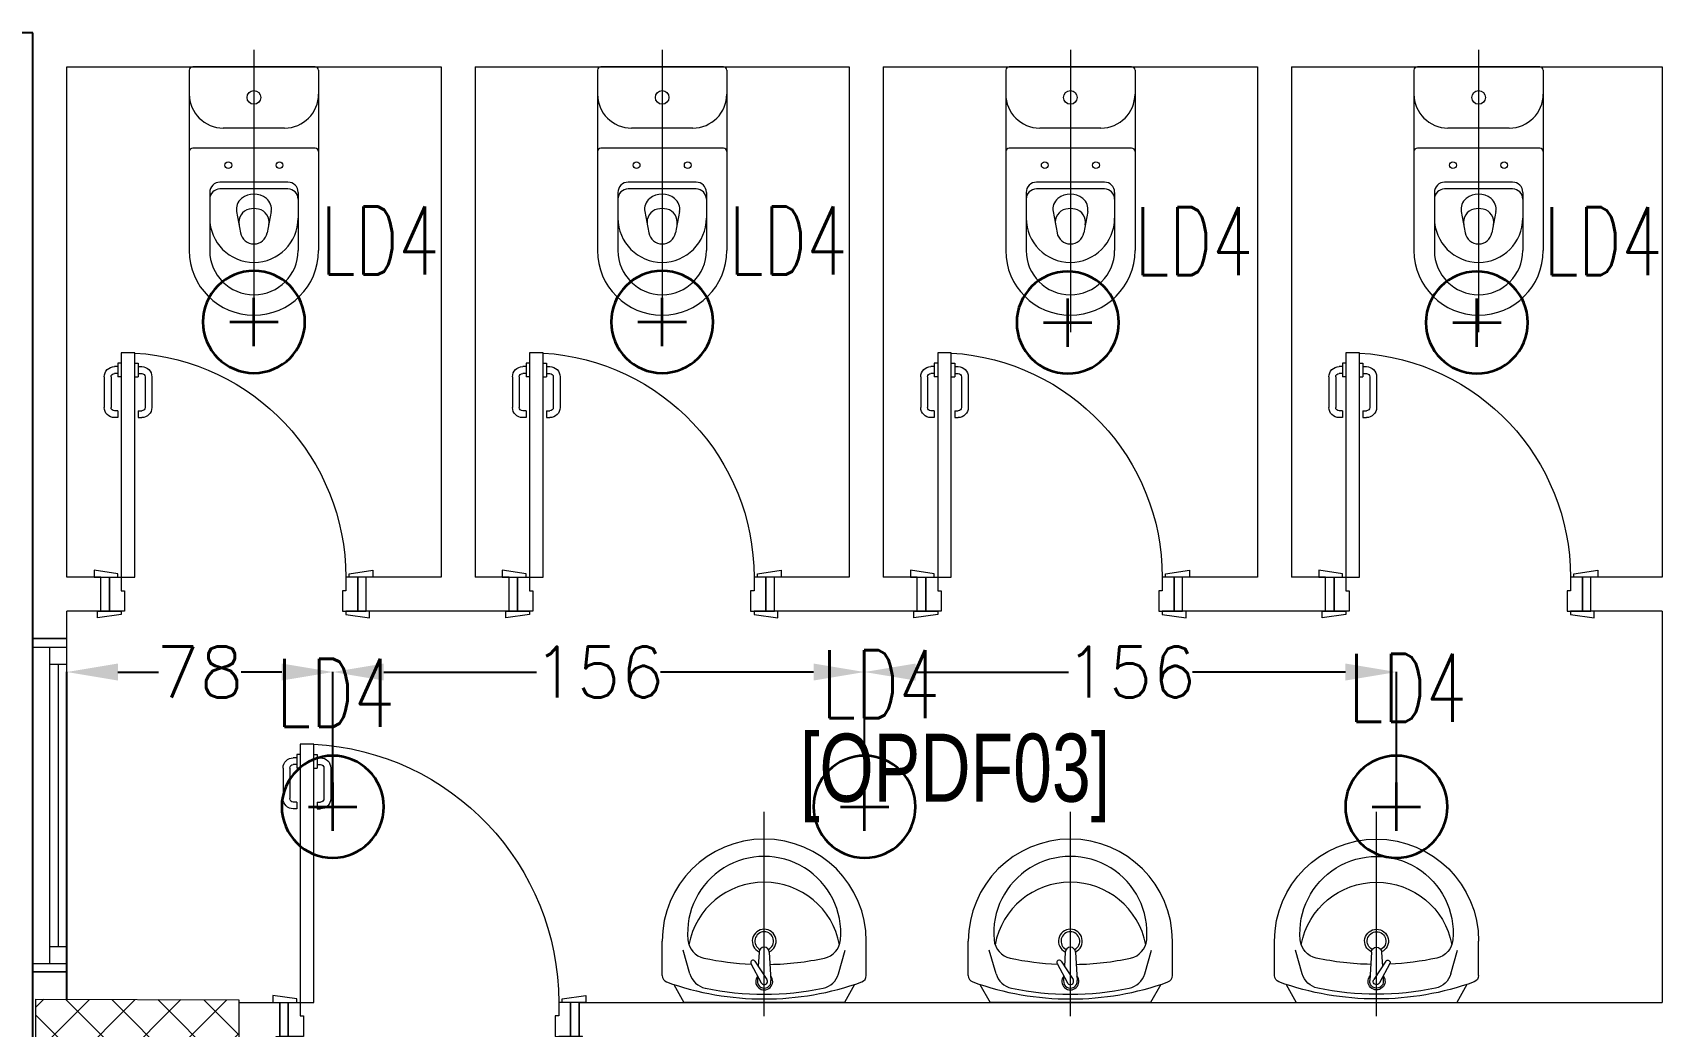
# Model space of a CAD drawing. Extents: x -12260 to 57327, y -29287 to 19916.
# Drawn here: x 5386 to 10208, y -5630 to -2710 of the extents above; entities that cross this region are included whole.
import ezdxf
from ezdxf.enums import TextEntityAlignment as Align

# ---------------------------------------------------------------- set-up
doc = ezdxf.new("R2010")
doc.units = 0
doc.header["$LTSCALE"] = 0.25
doc.linetypes.add('DASHDOT', pattern=[25.4, 12.7, -6.35, 0, -6.35])
for name, color, linetype, lineweight in [('01-First Floor$0$72_EGR_BASE_TEXT', 252, 'Continuous', 5), ('01-First Floor$0$Aluminum', 251, 'Continuous', 5), ('01-First Floor$0$C-HYDR-CTCH', 251, 'Continuous', 5), ('01-First Floor$0$Hatch', 252, 'Continuous', 5), ('01-First Floor$0$SANIT', 250, 'Continuous', 5), ('01-First Floor$0$Walls', 251, 'Continuous', 5), ('01-First Floor$0$Wooden Joinery', 251, 'Continuous', 5), ('E-DIM', 6, 'Continuous', 18), ('E-LITE-CIRC-NUMB', 6, 'Continuous', 25), ('E-LITE-CLNG @ 100', 150, 'Continuous', 35), ('E-LITE-CLNG-CNDT', 6, 'DASHDOT', 35), ('E-LITE-CTRL', 6, 'Continuous', 25), ('E-LITE-IDEN', 6, 'Continuous', 25)]:
    doc.layers.add(name, color=color, linetype=linetype, lineweight=lineweight)
doc.layers.add('01-First Floor$0$FALSE CEILING', color=251, linetype='Continuous')
doc.styles.add('01-First Floor$0$X3G_ENTITY_9F38', font='swisscl.ttf', dxfattribs={"height": 0.2})
doc.styles.add('DC_SIMPLEX', font='SIMPLEX.shx', dxfattribs={"width": 0.7})
doc.styles.get("Standard").update_dxf_attribs({"font": 'romans.shx'})
doc.dimstyles.get("Standard").update_dxf_attribs({"dimtxt": 150, "dimasz": 150, "dimexe": 0.18, "dimexo": 0.0625, "dimgap": 0.09, "dimtad": 0, "dimtih": 1, "dimtoh": 1, "dimdec": 0, "dimlfac": 0.1, "dimzin": 0, "dimdsep": 46, "dimtxsty": 'Standard', "dimcen": 0.09, "dimclrd": 6, "dimadec": 0, "dimazin": 0, "dimtfac": 1, "dimtdec": 0, "dimtofl": 0, "dimtmove": 0, "dimatfit": 3, "dimfxl": 1, "dimtolj": 1, "dimtzin": 0, "dimarcsym": 0})

# ---------------------------------------------------------------- blocks, each defined once
blk = doc.blocks.new('01-First Floor$0$A$C72370EFE')
at = {"layer": '01-First Floor$0$Wooden Joinery'}
for p, q in [((-0.01, -0.04), (-0.02, -0.04)), ((-0.01, -0.03), (-0.01, -0.07)), ((0, -0.03), (-0.01, -0.03)), ((0.04, -0.03), (0.05, -0.03)), ((0.05, -0.03), (0.05, -0.07)), ((0.05, -0.04), (0.06, -0.04)), ((-0.05, -0.07), (-0.05, -0.16)), ((-0.03, -0.07), (-0.03, -0.16)), ((-0.01, -0.06), (-0.02, -0.06)), ((0, -0.07), (-0.01, -0.07)), ((0.04, -0.07), (0.05, -0.07)), ((0.05, -0.06), (0.06, -0.06)), ((0.07, -0.07), (0.07, -0.16)), ((0.09, -0.07), (0.09, -0.16)), ((-0.01, -0.17), (-0.02, -0.17)), ((-0.01, -0.19), (-0.02, -0.19)), ((-0.01, -0.17), (-0.01, -0.19)), ((0.05, -0.17), (0.06, -0.17)), ((0.05, -0.17), (0.05, -0.19)), ((0.05, -0.19), (0.06, -0.19))]:
    blk.add_line(p, q, dxfattribs=at)
for centre, radius, start, end in [((-0.02, -0.07), 0.03, 90, 180), ((0.06, -0.07), 0.03, 0, 90), ((-0.02, -0.07), 0.01, 90, 180), ((0.06, -0.07), 0.01, 0, 90), ((-0.02, -0.16), 0.03, 180, 270), ((-0.02, -0.16), 0.01, 180, 270), ((0.06, -0.16), 0.01, 270, 0), ((0.06, -0.16), 0.03, 270, 0)]:
    blk.add_arc(centre, radius, start, end, dxfattribs=at)
blk = doc.blocks.new('01-First Floor$0$A$C268A7CF0')
at = {"layer": '01-First Floor$0$Wooden Joinery'}
for points in [[(80, 758.8), (80, 768.8), (10, 778.8), (10, 758.8)], [(740, 758.8), (740, 768.8), (810, 778.8), (810, 758.8)], [(70, 658.8), (70, 648.8), (0, 638.8), (0, 658.8)], [(120, 658.8), (120, 0), (80, 0), (80, 658.8)], [(750, 658.8), (750, 648.8), (820, 638.8), (820, 658.8)]]:
    blk.add_lwpolyline(points, close=True, dxfattribs=at)
for points in [[(45, 658.8), (45, 758.8), (20, 758.8), (20, 658.8), (45, 658.8)], [(45, 658.8), (80, 658.8), (80, 698.8), (90, 698.8), (90, 758.8), (45, 758.8), (45, 658.8)], [(775, 658.8), (740, 658.8), (740, 698.8), (730, 698.8), (730, 758.8), (775, 758.8), (775, 658.8)], [(775, 658.8), (775, 758.8), (800, 758.8), (800, 658.8), (775, 658.8)]]:
    blk.add_lwpolyline(points, dxfattribs=at)
blk.add_arc((80, 658.8), 660, 273.4748, 0, dxfattribs=at)
at = {"layer": '01-First Floor$0$Wooden Joinery', "xscale": 999.9999999998854, "yscale": 999.9999999998854, "zscale": 999.9999999998854, "rotation": 180}
blk.add_blockref('01-First Floor$0$A$C72370EFE', (120, 0), dxfattribs=at)
blk = doc.blocks.new('01-First Floor$0$A$C5FCA3E6B')
at = {"layer": '01-First Floor$0$Wooden Joinery'}
for points in [[(80, 858.9), (80, 868.9), (10, 878.9), (10, 858.9)], [(840, 858.9), (840, 868.9), (910, 878.9), (910, 858.9)], [(70, 758.9), (70, 748.9), (0, 738.9), (0, 758.9)], [(120, 758.9), (120, 0), (80, 0), (80, 758.9)], [(850, 758.9), (850, 748.9), (920, 738.9), (920, 758.9)]]:
    blk.add_lwpolyline(points, close=True, dxfattribs=at)
for points in [[(45, 758.9), (45, 858.9), (20, 858.9), (20, 758.9), (45, 758.9)], [(45, 758.9), (80, 758.9), (80, 798.9), (90, 798.9), (90, 858.9), (45, 858.9), (45, 758.9)], [(875, 758.9), (840, 758.9), (840, 798.9), (830, 798.9), (830, 858.9), (875, 858.9), (875, 758.9)], [(875, 758.9), (875, 858.9), (900, 858.9), (900, 758.9), (875, 758.9)]]:
    blk.add_lwpolyline(points, dxfattribs=at)
blk.add_arc((80, 758.9), 760, 273.0171, 0, dxfattribs=at)
at = {"layer": '01-First Floor$0$Wooden Joinery', "xscale": 999.9999999998854, "yscale": 999.9999999998854, "zscale": 999.9999999998854, "rotation": 180}
blk.add_blockref('01-First Floor$0$A$C72370EFE', (120, 0), dxfattribs=at)
blk = doc.blocks.new('01-First Floor$0$WC manta')
at = {"layer": '01-First Floor$0$SANIT'}
for p, q in [((-0.13, 0.18), (-0.13, -0.18)), ((-0.12, 0.19), (0.41, 0.19)), ((0.109, 0.18), (0.109, -0.18)), ((0.209, 0.1), (0.209, -0.1)), ((0.229, 0.1), (0.229, -0.1)), ((0.239, 0.13), (0.41, 0.13)), ((0.05, 0.09), (0.05, -0.09)), ((0.2955, 0.051), (0.3581, 0.0393)), ((-0.18, 0), (0.65, 0)), ((0.2955, -0.051), (0.3581, -0.0393)), ((0.239, -0.13), (0.41, -0.13)), ((-0.12, -0.19), (0.41, -0.19))]:
    blk.add_line(p, q, dxfattribs=at)
for centre, radius in [((0.159, 0.0752), 0.01), ((-0.04, 0), 0.02), ((0.159, -0.0753), 0.01)]:
    blk.add_circle(centre, radius, dxfattribs=at)
for centre, radius, start, end in [((-0.12, 0.18), 0.01, 90, 180), ((-0.05, 0.09), 0.1, 0, 90), ((0.119, 0.18), 0.01, 90, 180), ((0.41, 0), 0.19, 270, 90), ((0.239, 0.1), 0.03, 90, 180), ((0.259, 0.1), 0.03, 90, 180), ((0.3147, 0), 0.13, 270, 90), ((0.41, 0), 0.13, 270, 90), ((0.2882, 0.0117), 0.04, 79.4289, 141.525), ((0.3029, 0), 0.0588, 141.525, 218.475), ((0.3454, 0), 0.0588, 166.4176, 193.5824), ((0.3271, 0.0044), 0.04, 79.4289, 166.4176), ((0.3507, 0), 0.04, 280.5711, 79.4289), ((0.2882, -0.0117), 0.04, 218.475, 280.5711), ((0.3271, -0.0044), 0.04, 193.5824, 280.5711), ((-0.05, -0.09), 0.1, 270, 0), ((0.239, -0.1), 0.03, 180, 270), ((0.259, -0.1), 0.03, 180, 270), ((-0.12, -0.18), 0.01, 180, 270), ((0.119, -0.18), 0.01, 180, 270)]:
    blk.add_arc(centre, radius, start, end, dxfattribs=at)
blk = doc.blocks.new('01-First Floor$0$lav-manta 60')
at = {"layer": '01-First Floor$0$SANIT'}
for p, q in [((-0.2658, -0.0529), (-0.2358, 0)), ((-0.2358, 0), (0.2358, 0)), ((0, 0.04), (0, -0.56)), ((0.2658, -0.0529), (0.2358, 0)), ((-0.3, -0.0789), (-0.3, -0.18)), ((-0.2185, -0.0841), (-0.2383, -0.1537)), ((-0.015, -0.1473), (-0.0199, -0.064)), ((0.0274, -0.121), (-0.0078, -0.0673)), ((0.0389, -0.1142), (0.0087, -0.0575)), ((0.0191, -0.077), (0.0199, -0.064)), ((0.2185, -0.0841), (0.2383, -0.1537)), ((0.3, -0.0789), (0.3, -0.18)), ((0.015, -0.1473), (0.0174, -0.1057))]:
    blk.add_line(p, q, dxfattribs=at)
for centre, radius, start, end in [((0, -0.8557), 0.8457, 70.1771, 109.8229), ((-0.1608, -0.1006), 0.06, 101.8086, 164.0794), ((0, -0.8696), 0.8457, 78.1914, 101.8086), ((0, -0.0617), 0.025, 320.7474, 220.368), ((0, -0.0617), 0.02, 353.2671, 186.682), ((0.1608, -0.1006), 0.06, 15.9206, 78.1914), ((-0.28, -0.0789), 0.02, 109.8229, 180), ((0, -0.0617), 0.00966, 25.4127, 215.9577), ((0.28, -0.0789), 0.02, 0, 70.1771), ((-0.1645, -0.189), 0.06, 102.0883, 174.8142), ((0, -0.9572), 0.8457, 91.1572, 102.0883), ((0, -0.9572), 0.8457, 88.5486, 88.844), ((0.0332, -0.1176), 0.00666, 210.6852, 30.6852), ((0, -0.9572), 0.8457, 77.9117, 87.4274), ((0.1645, -0.189), 0.06, 5.1858, 77.9117), ((0, -0.18), 0.3, 180, 0), ((0, -0.2039), 0.2252, 174.8142, 5.1858), ((0, -0.1282), 0.2252, 190.6097, 349.3903), ((0, -0.18), 0.035, 115.3106, 64.6894), ((0, -0.18), 0.0275, 117.1496, 62.8504), ((0, -0.1473), 0.015, 180, 0)]:
    blk.add_arc(centre, radius, start, end, dxfattribs=at)
blk = doc.blocks.new('01-First Floor$0$A$C76ae8329')
at = {"layer": '01-First Floor$0$Aluminum'}
for p, q in [((202.1, 404.6), (1182.1, 404.6)), ((227.1, 404.6), (227.1, 304.6)), ((1157.1, 404.6), (1157.1, 304.6)), ((227.1, 354.6), (1157.1, 354.6)), ((277.1, 354.6), (277.1, 304.6)), ((1107.1, 354.6), (1107.1, 304.6)), ((202.1, 304.6), (1182.1, 304.6)), ((1107.1, 329.6), (277.1, 329.6))]:
    blk.add_line(p, q, dxfattribs=at)
at = {"layer": '01-First Floor$0$Walls'}
for p, q in [((202.1, 304.6), (202.1, 404.6)), ((202.1, 304.6), (202.1, 404.6)), ((202.1, 404.6), (202.1, 304.6)), ((1182.1, 304.6), (1182.1, 404.6)), ((1182.1, 304.6), (1182.1, 404.6)), ((1182.1, 404.6), (1182.1, 304.6))]:
    blk.add_line(p, q, dxfattribs=at)
blk = doc.blocks.new('01-First Floor')
at = {"layer": '01-First Floor$0$Hatch'}
h = blk.add_hatch(dxfattribs=at)
h.set_pattern_fill('ANSI37', color=256, scale=30)
h.set_pattern_definition([(45, (-1823.345, -13062.25), (-67.35192, 67.35192), []), (135, (-1823.345, -13062.25), (-67.35192, -67.35192), [])])
h.paths.add_polyline_path([(49129.3, 8855.6), (48525.4, 8847.5), (48529.3, 8559.1), (49133.2, 8567.2)])
h.paths.add_polyline_path([(41968.6, 8847.9), (41385, 8842.5), (41365.1, 8551.1), (41948.6, 8556.5)])
h.paths.add_polyline_path([(27591.6, 8840.5), (26992.5, 8836.4), (26986.8, 8543.4), (27585.9, 8547.5)])
h.paths.add_polyline_path([(34776.8, 8842.7), (34175.6, 8835.2), (34167.4, 8549.5), (34768.6, 8557)])
h.paths.add_polyline_path([(20372.4, 8849.8), (19765.9, 8827.9), (19780.4, 8535.4), (20386.9, 8557.2)])
h.paths.add_polyline_path([(13635.8, 8839.4), (12413.8, 8863.3), (12407.4, 8567.2), (13629.3, 8543.3)])
h.paths.add_polyline_path([(13649.8, 1639.3), (12434.8, 1623.6), (12421.4, 1331.2), (13636.4, 1346.9)])
h.paths.add_polyline_path([(13623.8, -5553.9), (12420.7, -5569.8), (12415, -5862.9), (13618.1, -5846.9)])
h.paths.add_polyline_path([(13642.3, -12752.6), (12445.6, -12764), (12448.4, -13058.5), (13645.1, -13047)])
h.paths.add_polyline_path([(6007.3, -12750.5), (5403.7, -12754.2), (5414.4, -13039.6), (6017.9, -13035.9)])
h.paths.add_polyline_path([(5991.8, -5552.5), (5395, -5550.9), (5394.9, -5852.1), (5991.7, -5853.6)])
h.paths.add_polyline_path([(6001.7, 1637.1), (5382.4, 1638.3), (5371.8, 1335.4), (5991.1, 1334.1)])
h.paths.add_polyline_path([(5978.4, 8816.5), (5377.7, 8830.9), (5374.1, 8541.3), (5974.8, 8526.8)])
h.paths.add_polyline_path([(-1220.7, 8814.6), (-1823.3, 8837.3), (-1821.5, 8549), (-1218.8, 8526.3)])
h.paths.add_polyline_path([(-1213, -5563.7), (-1815, -5570.7), (-1811.6, -5862.3), (-1209.6, -5855.3)])
h.paths.add_polyline_path([(-1195.5, -12758.3), (-1793.9, -12759.3), (-1789, -13060), (-1190.6, -13059)])
h.paths.add_polyline_path([(20391.2, -12745), (19785.5, -12758), (19791.3, -13059.2), (20396.9, -13046.2)])
h.paths.add_polyline_path([(20384.7, -5552.6), (19790.3, -5570.1), (19792.4, -5866.7), (20386.8, -5849.1)])
h.paths.add_polyline_path([(20376, 1655.5), (19777, 1647.8), (19781.1, 1347.6), (20380, 1355.3)])
h.paths.add_polyline_path([(27576.3, 1640.2), (26974.4, 1644.9), (26978.6, 1352.8), (27580.6, 1348.1)])
h.paths.add_polyline_path([(27580.1, -5542.5), (26976.2, -5560), (26989.7, -5860.1), (27589.8, -5839.1)])
h.paths.add_polyline_path([(27596.2, -12758.5), (26992.3, -12751.9), (26990, -13037.6), (27593.8, -13044.2)])
h.paths.add_polyline_path([(34794.7, -12748), (34197.4, -12762.6), (34206.4, -13062.3), (34803.7, -13047.7)])
h.paths.add_polyline_path([(34787.4, -5559.7), (34186.1, -5557.7), (34187.2, -5855), (34788.5, -5856.9)])
h.paths.add_polyline_path([(34750.9, 1644.2), (34170.1, 1648.9), (34189.8, 1359), (34770.6, 1354.3)])
h.paths.add_polyline_path([(41954.3, 1643.4), (41356.7, 1657.2), (41358.7, 1365.3), (41956.3, 1351.5)])
h.paths.add_polyline_path([(41955.3, -5555.1), (41386.9, -5562.7), (41388.7, -5856.9), (41957.1, -5849.3)])
h.paths.add_polyline_path([(41992.3, -12752.3), (41387.1, -12754.9), (41388.4, -13059.5), (41993.7, -13056.8)])
h.paths.add_polyline_path([(49166.6, -12752.8), (48578.6, -12736.7), (48565.4, -13043.9), (49153.3, -13060)])
h.paths.add_polyline_path([(49150.8, -5553.4), (48547.6, -5552.3), (48545.6, -5848.8), (49148.8, -5849.9)])
at = {"layer": '01-First Floor$0$C-HYDR-CTCH', "elevation": 0, "flags": 128}
blk.add_lwpolyline([(5395, -5550.9), (5991.8, -5552.5), (5991.7, -5853.6), (5394.9, -5852.1), (5395, -5550.9)], dxfattribs=at)
at = {"layer": '01-First Floor$0$FALSE CEILING'}
blk.add_lwpolyline([(5386, -2710), (-1584, -2710), (-1584.1, -12827.2), (5385.9, -12827.2)], close=True, dxfattribs=at)
at = {"layer": '01-First Floor$0$Walls'}
for p, q in [((5386, -6060), (5386, -2710)), ((5486, -4310), (5486, -2810)), ((5486, -2810), (6586, -2810)), ((6586, -2810), (6586, -4310)), ((6686, -2810), (7786, -2810)), ((6686, -2810), (6686, -4310)), ((7786, -2810), (7786, -4310)), ((7886, -2810), (8986, -2810)), ((7886, -2810), (7886, -4310)), ((8986, -2810), (8986, -4310)), ((9086, -2810), (10176, -2810)), ((9086, -2810), (9086, -4310)), ((10176, -2810), (10176, -4310)), ((5586, -4310), (5486, -4310)), ((5586, -4410), (5586, -4310)), ((6366, -4410), (6366, -4310)), ((6586, -4310), (6366, -4310)), ((6786, -4310), (6686, -4310)), ((6786, -4410), (6786, -4310)), ((7786, -4310), (7566, -4310)), ((7566, -4410), (7566, -4310)), ((7986, -4310), (7886, -4310)), ((7986, -4410), (7986, -4310)), ((8986, -4310), (8766, -4310)), ((8766, -4410), (8766, -4310)), ((9186, -4310), (9086, -4310)), ((9186, -4410), (9186, -4310)), ((10176, -4310), (9966, -4310)), ((9966, -4410), (9966, -4310)), ((5586, -4410), (5486, -4410)), ((5486, -5551.1), (5486, -4410)), ((6786, -4410), (6366, -4410)), ((7986, -4410), (7566, -4410)), ((9186, -4410), (8766, -4410)), ((10176, -4410), (9966, -4410)), ((10176, -4410), (10176, -5560)), ((5991.8, -5560, 0), (6111.8, -5560, 0)), ((6111.8, -5560, 0), (6111.8, -5660, 0)), ((6991.8, -5560, 0), (6991.8, -5660, 0)), ((6991.8, -5560, 0), (10176, -5560))]:
    blk.add_line(p, q, dxfattribs=at)
at = {"rotation": 90}
blk.add_blockref('01-First Floor$0$A$C76ae8329', (5790.6, -5672.7), dxfattribs=at)
at = {"layer": '01-First Floor$0$SANIT'}
for name, p, xscale, yscale, zscale, rotation in [('01-First Floor$0$WC manta', (6036, -2940), 999.9999999999995, 999.9999999999995, 999.9999999999995, 270), ('01-First Floor$0$WC manta', (7236, -2940), 999.9999999999995, 999.9999999999995, 999.9999999999995, 270), ('01-First Floor$0$WC manta', (8436, -2940), 999.9999999999995, 999.9999999999995, 999.9999999999995, 270), ('01-First Floor$0$WC manta', (9636, -2940), 999.9999999999995, 999.9999999999995, 999.9999999999995, 270), ('01-First Floor$0$lav-manta 60', (7536, -5560.1), 1000.000000000223, 1000.000000000223, 1000.000000000223, 180), ('01-First Floor$0$lav-manta 60', (8436, -5560.1), 1000.000000000223, 1000.000000000223, 1000.000000000223, 180), ('01-First Floor$0$lav-manta 60', (9336, -5560.1), -1000.000000000223, 1000.000000000223, 1000.000000000223, 180)]:
    blk.add_blockref(name, p, dxfattribs=dict(at, xscale=xscale, yscale=yscale, zscale=zscale, rotation=rotation))
at = {"layer": '01-First Floor$0$Wooden Joinery', "xscale": -1, "rotation": 180}
for name, p in [('01-First Floor$0$A$C268A7CF0', (5566, -3651.2)), ('01-First Floor$0$A$C268A7CF0', (6766, -3651.2)), ('01-First Floor$0$A$C268A7CF0', (7966, -3651.2)), ('01-First Floor$0$A$C268A7CF0', (9166, -3651.2)), ('01-First Floor$0$A$C5FCA3E6B', (6091.8, -4801.1, 0))]:
    blk.add_blockref(name, p, dxfattribs=at)
at = {"layer": '01-First Floor$0$72_EGR_BASE_TEXT', "insert": (8097.1, -4770.2), "char_height": 200, "attachment_point": 2, "style": '01-First Floor$0$X3G_ENTITY_9F38'}
blk.add_mtext('[OPDF03]', dxfattribs=at)
blk = doc.blocks.new('DC_LT-CL-Point')
for p, q in [((0, -0.711), (0, 0.711)), ((0.711, 0), (-0.711, 0))]:
    blk.add_line(p, q)
blk.add_circle((0, 0), 1.5)
at = {"layer": 'E-LITE-CIRC-NUMB', "style": 'DC_SIMPLEX', "width": 0.7, "flags": 8}
blk.add_attdef('CIRCUIT', text='', height=2, rotation=360, dxfattribs=at).set_placement((-3.364, 1.5), align=Align.RIGHT)
at = {"layer": 'E-LITE-CTRL', "style": 'DC_SIMPLEX', "width": 0.7, "flags": 8}
blk.add_attdef('CONTROL', (3.364, -3.498), '', height=2, rotation=360, dxfattribs=at)
at = {"layer": 'E-LITE-IDEN', "style": 'DC_SIMPLEX', "width": 0.7, "flags": 8}
blk.add_attdef('TYPE', (3.364, 1.5), '', height=2, rotation=360, dxfattribs=at)
blk = doc.blocks.new('*D328')
at = {"layer": 'Defpoints', "color": 0}
for p in [(6267.7, -4589), (6267.7, -4985, 0), (5486, -5551.1)]:
    blk.add_point(p, dxfattribs=at)
at = {"layer": 'E-DIM', "color": 0, "lineweight": -2, "transparency": 16777216}
for p, q in [((5486, -5551.1), (5486, -4588.8)), ((6267.7, -4984.9), (6267.7, -4588.8))]:
    blk.add_line(p, q, dxfattribs=at)
at = {"layer": 'E-DIM', "color": 6, "lineweight": -2, "transparency": 16777216}
for p, q in [((5636, -4589), (5755.3, -4589)), ((6117.7, -4589), (5998.4, -4589))]:
    blk.add_line(p, q, dxfattribs=at)
at = {"layer": 'E-DIM', "color": 6, "transparency": 16777216}
for points in [[(5636, -4564), (5636, -4614), (5486, -4589)], [(6117.7, -4564), (6117.7, -4614), (6267.7, -4589)]]:
    blk.add_solid(points, dxfattribs=at)
at = {"layer": 'E-DIM', "color": 7, "transparency": 16777216, "insert": (5876.8, -4589), "char_height": 150, "attachment_point": 5}
blk.add_mtext('\\A1;78', dxfattribs=at)
blk = doc.blocks.new('*D330')
at = {"layer": 'Defpoints', "color": 0}
for p in [(7831, -4589), (6267.7, -4985, 0), (7831, -4985, 0)]:
    blk.add_point(p, dxfattribs=at)
at = {"layer": 'E-DIM', "color": 0, "lineweight": -2, "transparency": 16777216}
for p, q in [((6267.7, -4984.9), (6267.7, -4588.8)), ((7831, -4984.9), (7831, -4588.8))]:
    blk.add_line(p, q, dxfattribs=at)
at = {"layer": 'E-DIM', "color": 6, "lineweight": -2, "transparency": 16777216}
for p, q in [((6417.7, -4589), (6867.1, -4589)), ((7681, -4589), (7231.6, -4589))]:
    blk.add_line(p, q, dxfattribs=at)
at = {"layer": 'E-DIM', "color": 6, "transparency": 16777216}
for points in [[(6417.7, -4564), (6417.7, -4614), (6267.7, -4589)], [(7681, -4564), (7681, -4614), (7831, -4589)]]:
    blk.add_solid(points, dxfattribs=at)
at = {"layer": 'E-DIM', "color": 7, "transparency": 16777216, "insert": (7049.3, -4589), "char_height": 150, "attachment_point": 5}
blk.add_mtext('\\A1;156', dxfattribs=at)
blk = doc.blocks.new('*D331')
at = {"layer": 'Defpoints', "color": 0}
for p in [(9394.3, -4589), (7831, -4985), (9394.3, -4985, 0)]:
    blk.add_point(p, dxfattribs=at)
at = {"layer": 'E-DIM', "color": 0, "lineweight": -2, "transparency": 16777216}
for p, q in [((7831, -4984.9), (7831, -4588.8)), ((9394.3, -4984.9), (9394.3, -4588.8))]:
    blk.add_line(p, q, dxfattribs=at)
at = {"layer": 'E-DIM', "color": 6, "lineweight": -2, "transparency": 16777216}
for p, q in [((7981, -4589), (8430.4, -4589)), ((9244.3, -4589), (8794.9, -4589))]:
    blk.add_line(p, q, dxfattribs=at)
at = {"layer": 'E-DIM', "color": 6, "transparency": 16777216}
for points in [[(7981, -4564), (7981, -4614), (7831, -4589)], [(9244.3, -4564), (9244.3, -4614), (9394.3, -4589)]]:
    blk.add_solid(points, dxfattribs=at)
at = {"layer": 'E-DIM', "color": 7, "transparency": 16777216, "insert": (8612.7, -4589), "char_height": 150, "attachment_point": 5}
blk.add_mtext('\\A1;156', dxfattribs=at)

msp = doc.modelspace()

# ---------------------------------------------------------------- block references
at = {"layer": 'E-LITE-CLNG @ 100'}
ref = msp.add_blockref('DC_LT-CL-Point', (6036, -3560), dxfattribs=dict(at, xscale=-99.99999999999999, yscale=99.99999999999999, zscale=99.99999999999999))
ref.add_attrib('TYPE', 'LD4', (6232.4, -3420.7), dxfattribs={"layer": 'E-LITE-IDEN', "height": 200, "style": 'DC_SIMPLEX', "width": 0.7, "flags": 8})
ref = msp.add_blockref('DC_LT-CL-Point', (7236, -3560), dxfattribs=dict(at, xscale=-99.99999999999999, yscale=99.99999999999999, zscale=99.99999999999999))
ref.add_attrib('TYPE', 'LD4', (7432.4, -3420.7), dxfattribs={"layer": 'E-LITE-IDEN', "height": 200, "style": 'DC_SIMPLEX', "width": 0.7, "flags": 8})
ref = msp.add_blockref('DC_LT-CL-Point', (8428.2, -3561.7), dxfattribs=dict(at, xscale=-99.99999999999999, yscale=99.99999999999999, zscale=99.99999999999999))
ref.add_attrib('TYPE', 'LD4', (8624.5, -3422.4), dxfattribs={"layer": 'E-LITE-IDEN', "height": 200, "style": 'DC_SIMPLEX', "width": 0.7, "flags": 8})
ref = msp.add_blockref('DC_LT-CL-Point', (9631, -3561.7), dxfattribs=dict(at, xscale=-99.99999999999999, yscale=99.99999999999999, zscale=99.99999999999999))
ref.add_attrib('TYPE', 'LD4', (9827.4, -3422.4), dxfattribs={"layer": 'E-LITE-IDEN', "height": 200, "style": 'DC_SIMPLEX', "width": 0.7, "flags": 8})
ref = msp.add_blockref('DC_LT-CL-Point', (7831, -4985, 0), dxfattribs=dict(at, xscale=-99.99999999999999, yscale=99.99999999999999, zscale=99.99999999999999))
ref.add_attrib('TYPE', 'LD4', (7703.6, -4725, 0), dxfattribs={"layer": 'E-LITE-IDEN', "height": 200, "style": 'DC_SIMPLEX', "width": 0.7, "flags": 8})
ref = msp.add_blockref('DC_LT-CL-Point', (6267.7, -4985, 0), dxfattribs=dict(at, xscale=-99.99999999999999, yscale=99.99999999999999, zscale=99.99999999999999))
ref.add_attrib('TYPE', 'LD4', (6101.4, -4749.8, 0), dxfattribs={"layer": 'E-LITE-IDEN', "height": 200, "style": 'DC_SIMPLEX', "width": 0.7, "flags": 8})
ref = msp.add_blockref('DC_LT-CL-Point', (9394.3, -4985, 0), dxfattribs=dict(at, xscale=-99.99999999999999, yscale=99.99999999999999, zscale=99.99999999999999))
ref.add_attrib('TYPE', 'LD4', (9253.1, -4735.6, 0), dxfattribs={"layer": 'E-LITE-IDEN', "height": 200, "style": 'DC_SIMPLEX', "width": 0.7, "flags": 8})
at = {"layer": 'E-LITE-CLNG-CNDT'}
msp.add_blockref('01-First Floor', (0, 0), dxfattribs=at)

# ---------------------------------------------------------------- dimensions: what is measured, and where the dimension line sits
at = {"layer": 'E-DIM'}
for base, p1, p2, picture, middle in [((6267.7, -4589), (5486, -5551.1), (6267.7, -4985, 0), '*D328', (5876.8, -4589)), ((7831, -4589), (6267.7, -4985, 0), (7831, -4985, 0), '*D330', (7049.3, -4589)), ((9394.3, -4589), (7831, -4985), (9394.3, -4985, 0), '*D331', (8612.7, -4589))]:
    dim = msp.add_linear_dim(base=base, p1=p1, p2=p2, dimstyle='Standard', override={"dimclrt": 7}, dxfattribs=at)
    dim.commit()
    dim.dimension.update_dxf_attribs({"geometry": picture, "text_midpoint": middle})

doc.saveas('drawing.dxf')
